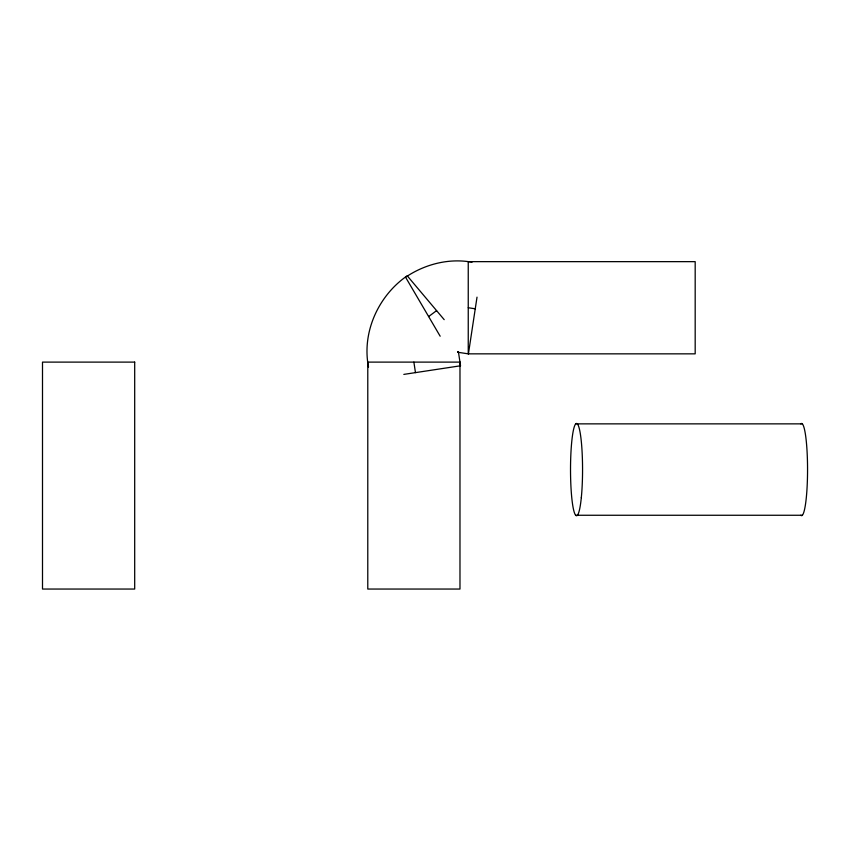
<?xml version="1.0" encoding="UTF-8"?>
<svg xmlns="http://www.w3.org/2000/svg" width="850" height="850" viewBox="0 0 850 850"><rect width="100%" height="100%" fill="white"/><g stroke="black" fill="none" stroke-linecap="round" stroke-linejoin="round"><path stroke-width="1.27" d="M457.672 352.24L458.373 351.539M468.414 353.866L477.02 297.149M436.592 310.632L428.634 316.561M403.814 374.393L460.53 365.787L458.49 352.368L468.244 353.844L695.183 353.844L695.183 261.651L468.244 261.651L468.244 353.844M575.747 423.863L802.315 423.863M575.747 515.259L802.315 515.259M472.016 262.225C449.013 257.964 424.798 264.191 405.588 277.238L440.162 336.217M468.244 307.743L475.256 308.805M458.182 352.049L457.714 351.581L457.991 352.176M444.189 319.653L407.214 275.793C378.388 295.651 361.632 332.371 368.528 367.072M413.876 362.111L415.469 372.629M800.753 423.863A46.102 6.014 -90 0 1 807.553 469.561A46.102 6.014 -90 0 1 800.753 515.259M134.693 362.111L42.5 362.111L42.5 589.05L134.693 589.05L134.693 362.111M459.978 362.111L367.784 362.111L367.784 589.05L459.978 589.05L459.978 362.111M581.315 497.622A46.102 6.014 -90 0 0 577.32 423.863A46.102 6.014 -90 0 0 570.977 487.199A46.102 6.014 -90 0 0 581.315 497.622"/></g></svg>
